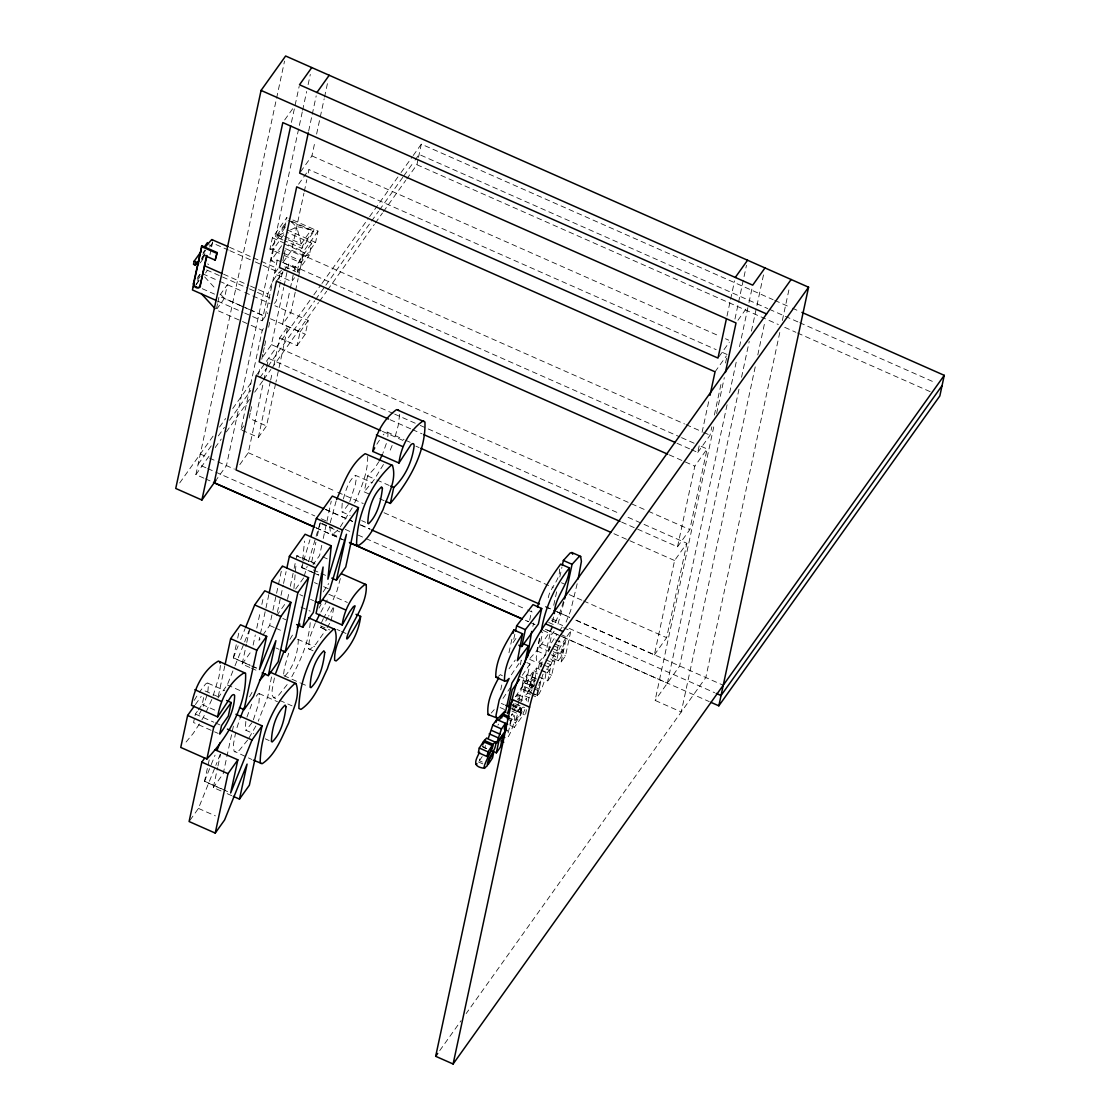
<?xml version="1.0" encoding="UTF-8"?>
<svg xmlns="http://www.w3.org/2000/svg" width="1120" height="1120" viewBox="0 0 1120 1120"><rect width="100%" height="100%" fill="white"/><g stroke="black" fill="none" stroke-linecap="round" stroke-linejoin="round"><path stroke-width="0.75" stroke-dasharray="5 3.75" d="M220.416 665.42L219.072 676.382L212.45 697.97M399.658 414.372L398.244 425.404L394.464 439.068M329.784 526.246L330.442 532.924L338.982 537.18M271.502 676.956L267.778 696.724L258.23 721.196M310.226 622.664C308.588 643.328 299.698 662.746 289.646 680.596M518.042 697.004L517.888 694.638L515.312 697.074L524.034 700.924L526.596 698.488L526.75 700.854M283.64 674.072L284.55 667.142L288.708 653.226M282.45 271.838L280.742 280.574M387.8 436.772L387.968 434.406A19.124 3.962 -66.1 0 0 384.86 433.132L383.194 434.91M293.93 588.546L296.086 563.486M302.778 559.972L304.486 541.1M326.9 630.308L320.306 627.298L320.446 625.856L329.672 629.93M312.494 572.432L301.728 567.672L302.148 564.592M340.34 578.55L336.938 591.01L331.968 602.434M212.66 241.92L211.624 246.946M245.84 721.42L245.266 729.988L253.792 733.754M342.23 503.202L341.656 511.77L350.182 515.536M525.63 714.14L526.428 709.73M207.858 691.67L208.488 683.97A20.048 4.158 -66.1 0 0 205.52 684.096L199.276 692.342M330.232 522.732L336.196 500.822M296.142 558.53L296.954 555.492L316.946 564.326M294.14 568.4L295.47 561.82M539.784 638.442L536.2 657.594L536.942 662.592L538.664 662.214L545.524 654.682L553.672 616.7M283.808 234.654L273.686 248.864L270.956 260.708L277.284 260.106L294.714 267.806L297.108 272.258L299.572 260.302L311.724 243.264L315.588 242.424L318.01 231.098L288.974 218.288M211.792 244.524L211.484 245.952L208.768 244.748M209.958 254.688L210.952 250.04M217.532 303.8L216.216 309.904L249.55 324.632M217.854 302.274L219.17 296.17L249.326 309.512M203.882 478.156L195.888 474.628L284.536 61.124M291.438 122.36L299.166 86.366M283.92 255.318L301 262.864L315.588 242.424L284.522 228.69L286.958 217.364L272.37 237.818L269.934 249.13L282.366 254.632M302.26 111.972L226.45 465.598L216.622 479.36M302.624 110.264L306.656 91.476M308.112 84.644L310.31 74.396M282.94 239.974L276.626 237.188L277.102 234.92L287 221.06M252.658 316.568L262.164 320.768L267.946 293.804C270.676 285.348 274.302 275.968 281.47 270.396M275.576 383.81L266.532 425.964L258.356 437.444L240.926 429.744L262.248 330.246L264.978 326.424M277.284 260.106L265.188 316.526L250.908 310.212M308.644 131.124L311.892 116.004M312.256 114.324L316.204 95.844M250.194 413.21L249.102 418.264L266.532 425.964M250.558 411.516L252.364 403.088M258.51 374.416L260.316 365.988M261.758 359.24L262.85 354.186M263.2 352.492L264.292 347.438M264.656 345.758L265.734 340.69M268.632 327.208L269.71 322.14M278.866 279.426L280.7 270.886M282.856 260.834L283.836 256.256M284.172 254.73L285.152 250.152M280.378 282.254L276.402 300.804L274.512 303.464M239.792 464.632L248.29 452.718L263.466 381.948M263.83 380.254L266.35 368.466M266.714 366.772L268.52 358.358L393.064 413.42M262.962 356.552L271.46 344.624L283.71 287.504M284.074 285.824L288.75 263.984L679.952 436.954M283.192 262.178L291.69 250.264L303.94 193.144M304.304 191.464L306.824 179.704M308.266 172.984L308.98 169.624L716.156 349.65M300.594 171.794L311.92 155.904L315.168 140.784M316.61 134.064L324.17 98.784M324.534 97.104L327.404 83.664M197.316 711.312L195.37 714.042L193.55 722.526L218.162 733.418M258.356 437.444L270.284 381.794M270.648 380.114L272.454 371.686M273.896 364.938L279.678 337.96L287.868 326.48L275.94 382.13M279.678 337.96L297.108 345.66L300.062 331.94L282.618 324.226L289.94 290.08M290.318 288.372L293.734 272.384M294.07 270.858L294.714 267.806L302.904 256.34L309.386 255.052L311.724 243.264L287.364 232.484M198.282 709.954L202.174 704.508L203.98 696.052M301.896 248.36L302.372 246.092L314.244 229.46L313.754 231.714L301.896 248.36L284.522 240.674M318.01 231.098L303.436 251.552L301 262.864L299.572 260.302L281.302 252.224M295.204 292.264L290.808 312.76L282.618 324.226M295.568 290.556L298.13 278.6M298.494 276.892L302.904 256.34L285.474 248.626M218.274 696.36L224.826 665.812M209.216 759.92L204.498 781.41L227.57 791.616M236.25 644.77L233.324 657.93L250.236 665.42M237.678 638.12L239.106 631.456M297.108 345.66L305.298 334.194L308.238 320.46L274.96 305.746M221.018 790.944L213.332 787.542L217.602 767.592M217.966 765.94L220.556 754.222M249.844 667.478L242.144 664.076L246.428 644.126M246.778 642.46L249.382 630.742M233.394 726.166L223.216 773.696L213.332 787.542M253.12 645.12L255.304 634.942M256.76 628.152L260.4 611.184M261.856 604.394L263.676 595.91M268.828 594.622L259 640.444L261.912 636.37M262.878 635.012L269.668 625.478L272.58 611.898M272.944 610.204L276.22 594.93M276.584 593.236L282.408 566.076M277.368 612.318L280.644 597.044M281.008 595.35L283.192 585.158M283.556 583.464L286.104 571.592M287.518 599.326L288.904 592.816M290.304 586.306L293.104 573.286M311.654 562.016L315.896 542.248M321.79 545.286L319.606 555.478L313.054 564.662M323.246 538.496L331.24 501.158M406.77 178.948L416.906 164.724L418.166 158.844M418.488 157.374L421.316 144.144L773.136 299.684M330.988 621.096L333.774 608.076M368.788 493.892L364.168 491.848L367.598 475.902L374.71 468.23L378.714 461.916M482.3 762.02L479.402 760.732L480.466 755.762M500.738 689.864L502.152 683.298M508.97 652.708L512.106 638.078M514.836 634.242L513.03 642.684L516.46 637.686M529.662 620.214L531.664 610.876M520.282 664.79L521.276 660.128L510.762 675.654M513.968 703.332L512.526 709.884M509.866 724.416L510.986 719.166L509.334 721.714M518.714 701.19L516.936 711.284L524.482 714.826M519.05 699.636L521.388 688.716L525.392 683.102L534.114 686.952M534.8 683.718L530.796 689.332L522.074 685.482L523.194 680.26L527.198 674.646L535.92 678.496M508.228 717.36L515.494 720.566L519.862 707.084M509.992 725.396L514.346 727.328C515.004 719.754 523.208 715.358 522.69 707.196M521.626 700.658L525.392 683.102M522.074 685.482L526.078 679.868L527.198 674.646M515.424 696.808L526.666 679.546L529.998 663.978L524.188 661.402M515.494 720.566L520.772 713.16L521.486 709.856L512.764 706.006M533.176 671.986C529.284 673.708 519.778 702.8 527.59 693.126L533.176 671.986L537.53 673.904M529.956 658.35L536.816 650.832L539.644 637.616M539.658 669.298L536.746 668.01L534.072 670.782L528.472 691.922L532.882 684.964M549.346 649.558L548.212 651.084L539.49 647.234L542.724 632.142M528.094 701.932L530.11 692.566L532.112 689.766M530.796 689.332L531.916 684.11L534.912 679.896M539.518 663.096L538.216 669.158L540.596 666.498L541.814 660.8L539.518 663.096L542.416 664.384M559.594 569.1C560.196 580.888 549.43 587.762 548.058 598.906M556.626 591.85L553.532 606.2M559.818 576.982L561.946 567.07M541.156 666.89L542.962 658.476L546.952 652.862M537.194 695.772L542.78 674.632C550.578 664.804 540.988 694.61 537.194 695.772L521.388 688.716M548.212 651.084L551.796 634.312L554.162 631.162M550.536 664.65L548.226 666.946L546.924 673.008L549.318 670.348L550.536 664.65L544.726 662.088M538.986 676.984L547.708 680.834L551.67 662.326L555.674 656.712L548.408 653.506M563.584 627.718L570.85 630.924L565.488 655.886L561.162 661.962L552.454 658.098L553.518 653.114M547.708 680.834L551.712 675.22L555.674 656.712M552.454 658.098L556.78 652.036L559.272 640.388M550.648 658.91C557.536 666.414 562.73 655.69 563.108 649.922L554.4 646.058M563.108 649.922L561.148 652.316L565.614 638.274L559.216 648.718L556.458 661.486M561.162 661.962L566.51 637L570.85 630.924M576.128 620.298L654.36 654.892L674.59 560.532L686.868 543.312L626.192 516.488M621.642 522.102L677.53 546.812L694.82 466.172L707.098 448.952L699.118 445.424M691.376 449.624L697.76 452.452L699.202 445.732M702.086 432.292L709.296 398.692M726.992 316.092L730.24 300.972M730.604 299.292L734.566 280.812M654.36 654.892L666.638 637.672L686.868 543.312M677.53 546.812L689.808 529.592L707.098 448.952M697.76 452.452L710.038 435.232L711.844 426.832M714.364 415.072L721.574 381.472M725.536 362.992L726.614 357.952M734.958 319.032L738.192 303.912M738.556 302.232L746.48 265.272M755.23 366.884L681.254 711.97L655.102 700.406L714.42 423.724M716.618 413.476L724.304 377.608M727.076 404.74L667.38 683.186L544.502 628.866L709.226 701.582M729.638 392.784L736.596 360.318M739.522 346.654L748.678 303.94M748.972 302.582L752.374 286.734M738.99 389.228L679.658 665.966L655.102 700.406M741.552 377.272L749.238 341.39M751.436 331.142L763.532 274.778M757.792 354.928L765.114 320.768M779.786 332.458L705.81 677.53L466.144 1013.572M782.348 320.502L789.67 286.328M563.934 602.308L557.382 626.304M317.352 535.724L320.32 522.718M532.854 626.374L533.624 623.014M577.178 583.744L570.64 610.68L565.264 624.134M235.69 732.27L233.394 744.464L234.038 751.142L251.818 759.472M274.414 677.978L272.104 690.186L272.216 695.296L273.616 697.718L278.236 699.748M534.94 679.532L536.746 668.01M548.618 651.126L551.348 643.02L556.892 634.41M246.932 717.136L252.672 701.554M343.322 498.918C345.898 490.658 348.264 480.774 355.39 475.314L372.302 482.79M301.728 567.672L303.24 562.254M511.252 708.134L519.96 711.984L522.144 706.734L513.436 702.884M303.688 560.7L309.974 539.658M320.026 523.138L307.678 564.606M563.486 601.384L559.622 613.298L554.274 624.526M483.126 746.172L482.888 746.998L487.242 748.916M206.976 695.366L203.196 706.328M304.164 576.17L307.174 566.258M386.344 443.534L382.83 453.446M516.152 705.656L511.406 715.764M524.874 709.506L521.556 717.304L514.346 727.328M236.992 727.594L239.792 719.04M233.324 657.93L238.14 645.862M204.498 781.41L210.588 766.192M533.75 683.088L534.394 681.352M392.14 445.48L388.85 453.502M249.662 629.202L244.636 641.914M220.22 754.264L215.824 765.394M240.688 639.562L245.14 628.544M217.91 698.054L227.276 684.922L234.346 667.408M234.99 665.812L243.992 643.51M211.218 764.61L215.04 755.174M190.036 820.218L198.45 808.402L215.18 766.99M211.82 699.454L205.786 712.726M253.372 719.824L258.916 702.926L259.588 693.938L258.118 693.882L254.058 699.048M349.776 501.62L355.306 484.708L356.272 478.744L355.39 475.314M315.168 623.308L309.596 637.952L308.49 648.746L309.946 649.404L315.798 644.21L325.626 630.266M540.792 680.946L539.28 683.536L536.298 696.976L531.944 695.044M484.512 747.922L485.576 745.556M354.634 502.978C361.032 488.278 368.046 472.738 367.696 456.4M321.482 622.636L323.372 618.534M508.116 732.844L511.882 717.962C519.26 709.59 510.314 736.344 507.052 738.038M333.046 607.698L328.622 616.126M201.6 709.842L198.086 716.226M327.25 599.956L320.53 612.766M329.756 606.634L324.212 616.994M249.564 696.766L253.638 689.444M352.254 507.766L339.92 527.548M255.864 725.984L248.458 738.85M383.46 464.492L373.758 480.27L364.168 491.848M201.922 719.824L205.016 714.14M318.976 608.118L321.16 604.142M348.376 504.462L342.496 512.134M251.986 722.666L246.106 730.352M289.898 639.436L294.028 632.492M325.752 621.026L327.894 617.344M327.152 627.648L330.218 622.412M194.222 700.378L198.436 693.602M199.43 723.954L193.256 733.348L183.904 744.66M552.762 627.368L539.49 647.234M323.176 591.906L328.734 583.534M376.866 444.192L379.456 440.202M497.938 725.13L498.638 724.08M479.402 760.732L482.51 756.126M522.34 675.276L529.998 663.978M247.632 740.068L239.33 750.288L234.906 751.996M287.168 684.572L278.04 696.01L273.616 697.718M502.992 698.418L510.412 687.498M284.69 119.938L294.14 106.694M203.084 252.714L204.974 250.054M202.72 254.436L207.452 247.786M202.02 257.656L205.814 252.322M209.622 247.002L212.464 242.998L228.312 250.012M201.376 259.126L206.108 252.49M202.02 259.224L206.752 252.588M200.228 262.92L205.926 254.94M197.848 277.074L199.752 274.414M197.218 278.544L200.298 274.414M197.358 280.364L200.2 276.374M195.944 284.452L198.786 280.462M196.238 284.62L199.08 280.63M205.562 272.972L207.452 270.326M298.592 184.198L308.98 169.624M220.066 294.896L227.346 284.704L224.406 298.424L217.126 308.63M276.626 237.188L285.53 224.714M285.124 227.528L269.934 249.13L273.686 248.864L279.776 251.552M290.514 229.88L294.938 227.906L296.03 226.38L311.192 229.908L301.28 243.81L280.168 234.472L284.606 232.498M301.28 243.81L297.262 228.942L298.354 227.402M277.984 268.73L274.344 273.826L291.774 281.54L294.504 277.718M276.472 281.204L283.08 271.936M284.032 270.606L288.75 263.984M262.164 320.768L267.862 312.788M297.108 272.258L309.386 255.052L283.234 243.488L270.956 260.708L277.116 263.424M298.144 272.608L299.964 270.06L282.534 262.346M179.676 482.958L214.494 434.126M219.562 427.028L225.652 418.502M232.75 408.548L252.014 381.542M256.242 375.564L312.844 296.24M313.852 294.826L320.95 284.872M321.958 283.444L368.606 218.064M369.614 216.636L400.036 173.992M401.044 172.564L412.202 156.926M413.21 155.512L421.316 144.144M211.274 445.844L198.1 464.324L206.094 467.866M218.372 435.89L224.448 427.364M229.53 420.266L250.81 390.404M259.938 377.608L267.036 367.668M268.044 366.24L314.692 300.846M315.7 299.432L378.56 211.288M379.568 209.874L402.892 177.184M403.9 175.756L414.05 161.546M415.058 160.118L419.118 154.434L767.732 308.574M195.888 474.628L209.062 456.148M215.152 447.608L221.228 439.082M226.296 431.97L249.62 399.28M254.688 392.168L262.808 380.8M263.816 379.372L270.914 369.432M271.922 368.004L318.556 302.61M319.578 301.196L326.676 291.242M327.684 289.828L374.318 224.434M375.34 223.006L382.438 213.052M383.446 211.638L405.748 180.362M300.062 331.94L308.238 320.46M240.926 429.744L243.656 425.922M195.37 704.578L201.194 696.416M242.144 664.076L251.048 651.602M276.64 615.72L285.25 603.638M295.638 589.064L303.674 577.822M737.912 320.306L746.41 308.392M718.942 356.762L729.33 342.188M715.05 371.812L726.39 355.922M509.026 668.78L515.284 660.016M559.538 630.714L562.128 627.074M519.96 711.984L521.486 709.856M439.74 1050.602L461.062 1020.698M491.232 713.062L494.228 709.66M337.694 530.138L333.956 533.33L331.296 533.778M498.428 676.368L500.43 674.604L503.23 676.312M320.754 627.592L321.734 626.752M284.816 676.074C293.93 666.82 297.976 652.316 298.312 639.66L296.828 639.604M517.216 711.606L521.654 706.342L524.552 707.616M774.746 300.398L790.734 307.468M792.33 308.168L800.324 311.71M769.342 309.274L783.734 315.644M785.33 316.344L798.126 322M799.722 322.714L935.648 382.816M416.906 164.724L778.33 324.52M784.728 327.348L795.914 332.304M797.51 333.004L930.244 391.692M311.92 155.904L719.096 335.93M725.48 338.744L728.672 340.158M722.54 352.478L727.328 354.592M291.592 221.242L311.192 229.908M288.484 220.542L313.754 231.714M294.938 227.906L297.262 228.942M277.102 234.92L286.58 239.106M288.162 239.806L302.372 246.092M272.37 237.818L303.436 251.552M291.69 250.264L684.502 423.934M686.098 424.634L702.058 431.704M703.654 432.404L710.038 435.232M681.548 437.654L697.522 444.724M284.802 266.826L295.568 271.586M677.012 443.268L689.78 448.91M229.6 247.296L251.776 257.11M253.372 257.81L277.13 268.324M229.894 250.712L253.666 261.226M255.248 261.926L261.59 264.726M263.172 265.426L282.184 273.826M669.27 454.874L694.82 466.172M207.634 263.942L208.726 264.418M223.58 274.19L248.934 285.39M250.516 286.09L267.946 293.804M206.682 269.976L220.948 276.276M222.53 276.976L247.884 288.19M249.466 288.89L255.808 291.69M257.39 292.39L273.238 299.404M202.734 273.812L218.12 280.616M219.66 281.302L243.222 291.718M244.804 292.418L270.2 303.646M240.282 305.438L224.406 298.424L219.772 293.37M241.864 306.138L265.678 316.666M270.438 318.78L305.298 334.194M202.244 288.694L214.55 294.14M217.798 301.154L243.152 312.368M244.734 313.068L251.076 315.868M251.146 325.332L262.248 330.246M271.46 344.624L646.702 510.524M648.298 511.238L689.808 529.592M394.66 414.12L418.614 424.718M420.21 425.418L426.594 428.246M428.204 428.946L619.808 513.66M390.124 419.734L410.872 428.904M412.468 429.618L422.058 433.846M387.156 432.11L404.068 439.586M405.608 440.272L410.214 442.316M382.382 431.34L406.336 441.924M415.912 446.166L419.118 447.58M613.914 533.708L628.292 540.064M629.888 540.764L674.59 560.532M367.598 475.902L375.284 479.304M376.824 479.99L389.13 485.422M379.554 498.652L384.174 500.696M561.442 582.764L564.354 584.052M248.29 452.718L336.112 491.54M337.708 492.254L363.258 503.538M384.02 512.722L553.266 587.552M569.24 594.608L582.008 600.264M583.604 600.964L666.638 637.672M361.648 520.604L365.568 522.34M200.298 454.034L208.292 457.562M209.524 458.108L216.286 461.104M217.896 461.818L234.43 469.126M325.388 509.334L352.52 521.332M360.5 524.86L370.076 529.088M545.608 606.704L552.118 609.588M553.588 610.232L569.716 617.358L553.77 610.414M575.932 620.116L723.24 685.244M325.43 509.46L352.576 521.472M360.556 525L370.146 529.228M545.79 606.886L552.174 609.714M551.978 618.842L559.244 622.062M207.69 468.566L214.088 471.394M215.684 472.108L314.832 515.942M321.23 518.77L326.032 520.898M345.226 529.382L351.61 532.21M358.008 535.038L525.924 609.28M527.534 609.98L535.528 613.522M551.516 620.592L562.716 625.534M569.114 628.362L714.63 692.706M548.66 622.454L555.926 625.66M321.86 523.39L332.626 528.15M321.566 523.81L340.018 531.972M560.7 634.424L566.51 637M205.478 478.87L211.876 481.698M315.826 527.646L343.014 539.672M525.322 620.27L528.514 621.684L525.35 620.396M316.302 527.968L348.222 542.08M543.088 630.462L551.796 634.312M555.702 639.968L564.424 643.818M554.974 643.986L562.24 647.206M552.426 648.466L561.148 652.316M541.87 643.972L550.592 647.822M556.78 652.036L565.488 655.886M553.21 651.616L561.918 655.466M536.816 650.832L545.524 654.682M322.686 556.836L327.292 558.88M545.86 659.764L551.67 662.326M296.646 555.898L315.112 564.06M543.872 665.028L548.226 666.946M529.69 659.386L536.942 662.592M546.406 669.06L549.318 670.348M541.114 669.942L545.468 671.86M541.114 670.446L551.712 675.22M313.32 569.968L319.466 572.684M321.006 573.356L325.626 575.4M301.882 567.462L318.794 574.938M314.034 573.104L318.654 575.148M534.072 670.782L536.97 672.07M532.084 677.096L536.438 679.028M314.44 582.582L317.506 583.94M323.666 586.656L328.272 588.7M531.034 678.636L539.756 682.486M530.572 679.686L534.926 681.604M519.4 676.326L526.666 679.546M526.078 679.868L533.344 683.074M328.888 594.286L347.354 602.448M523.194 680.26L531.916 684.11M531.076 684.236L539.798 688.086M530.586 685.3L533.498 686.588M534.954 687.218L539.308 689.15M529.578 686.798L532.476 688.086M533.932 688.73L538.286 690.662M528.78 691.488L531.692 692.776M533.134 693.42L537.502 695.352M527.59 693.126L530.488 694.4M299.796 594.594L302.862 595.966M310.562 599.368L313.628 600.726M524.888 695.912L529.256 697.83M517.888 694.638L526.596 698.488M517.328 699.566L521.682 701.484M301.014 607.082L310.24 611.156M512.484 704.284L521.192 708.134M512.05 705.18L520.758 709.044M336.854 629.426L339.934 630.784M341.474 631.47L346.08 633.514M501.326 703.416L504.238 704.704M512.05 709.31L520.772 713.16M512.05 711.088L520.772 714.938M320.306 627.298L326.452 630.028M500.122 707.546L504.49 709.478M511.574 714.294L514.486 715.582M282.786 618.436L285.866 619.794M506.632 718.788L515.354 722.652M269.668 625.478L274.288 627.522M275.828 628.208L283.514 631.596M297.71 639.254L314.636 646.73M308.49 648.746L313.11 650.79M275.912 647.934L278.992 649.292M482.384 746.648L486.752 748.566M283.976 675.696L300.202 682.878M300.888 683.186L308.588 686.588M478.492 761.978L482.86 763.896M233.422 657.804L250.334 665.28M251.874 665.952L258.034 668.682M251.776 666.092L257.936 668.822M251.384 668.15L257.53 670.866M279.776 700.434L292.082 705.866M259 693.532L277.452 701.694M227.276 684.922L242.662 691.726M207.872 683.144L224.784 690.62M205.072 690.97L218.918 697.088M202.174 704.508L217.546 711.312M265.258 738.822L269.178 740.558M195.37 714.042L213.836 722.204M215.376 722.876L219.982 724.92M204.596 781.27L227.668 791.476M227.178 793.66L231.784 795.704M198.45 808.402L215.376 815.878M291.27 221.732L296.03 226.38M204.68 276.934L215.124 288.302M534.912 624.512L530.124 622.398L534.926 624.624"/><path stroke-width="1.5" d="M527.45 657.034L531.706 631.414M315.168 601.398L319.788 603.442L323.092 567.042L313.306 612.514L302.792 627.27L296.632 624.554M286.832 568.19L289.38 556.304L305.116 534.24L331.254 545.804L327.88 579.236L342.496 530.04L358.484 507.626L332.332 496.076L316.358 518.49L310.954 536.396M578.144 578.984L581.406 561.414L580.65 556.416L571.942 552.552L570.22 552.944L563.36 560.462L562.296 565.418M200.802 251.888L194.18 261.184L193.508 264.334L195.132 265.048L197.036 262.402M195.132 265.048L195.51 263.34L198.226 264.544L198.534 263.116L194.18 261.184M193.438 283.64L201.894 245.812L217.154 252.56L215.166 260.148L206.458 256.284L206.962 255.57L199.976 286.524A3.654 2.52 35.5 0 1 196.154 287.658A3.654 2.52 35.5 0 1 193.438 283.64L193.942 282.926A3.654 2.52 35.5 0 0 194.278 284.788M201.894 245.812L192.444 289.94L216.202 300.454M193.424 286.958L194.376 282.534M199.976 286.524L206.458 256.284M215.166 260.148L217.154 252.56M710.822 702.296L718.83 705.824L808.57 287.21L285.628 56L261.072 90.426L175.742 488.46L201.894 500.024L216.062 480.158M201.894 500.024L282.814 122.584L736.022 322.966L725.396 372.484M290.71 125.776L214.172 482.804L314.706 527.254M308.294 132.804L299.642 173.124L717.99 358.078L726.278 319.452M194.404 705.936L187.614 715.456L180.754 747.432L206.892 758.996C228.298 736.554 246.764 704.83 245.588 673.288L218.414 661.066C203.448 669.55 194.096 688.758 191.492 705.32L217.644 716.884L231.672 695.66A20.048 4.158 -66.1 0 1 234.64 695.534C234.416 709.464 228.116 723.128 219.702 734.09L221.522 725.606L228.312 716.072L231.224 702.534L226.604 700.49M204.792 757.974L201.824 762.132L189.098 821.534L215.236 833.084L224.602 819.966L247.086 764.106L239.47 799.106L233.324 796.39M225.19 664.104L230.65 638.652L240.534 624.792L266.672 636.356L259.476 669.494L280.84 616.504L290.92 602.378L264.768 590.814L254.688 604.94L245.77 626.976M206.892 758.996L213.752 727.02L231.224 702.534M217.644 716.884C220.234 700.308 229.6 681.114 244.566 672.616M215.236 833.084L227.976 773.682L237.86 759.836L214.788 749.63M239.442 707.574L244.062 709.618L256.802 650.216L266.672 636.356M269.192 592.928L271.74 581.042L282.408 566.076L308.56 577.64L295.82 637.042L285.152 652.008L280.532 649.964M237.86 759.836L230.65 792.974L252.014 739.984L262.094 725.844L235.942 714.294M262.15 672.91L268.296 675.626L275.912 640.626L253.428 696.486L244.062 709.618M262.094 725.844L249.354 785.246L239.47 799.106M290.92 602.378L278.18 661.78L268.296 675.626M285.152 652.008L297.878 592.606L308.56 577.64M302.792 627.27L315.518 567.868L331.254 545.804M318.584 601.678L316.064 613.438L342.202 624.988L349.65 611.856L353.43 606.592L355.04 605.85C349.958 624.288 333.732 640.164 334.642 660.31L336.098 660.954C349.174 649.936 358.68 633.5 360.626 616.378L356.006 614.334M331.772 578.116L336.392 580.16L346.472 534.282L329.812 589.372L319.788 603.442M358.484 507.626L345.744 567.028L336.392 580.16M390.32 503.412L393.736 487.466C405.272 476.868 412.174 461.384 414.12 445.97A19.124 3.962 -66.1 0 0 410.998 444.696L398.972 463.022L372.834 451.458C374.668 435.456 383.278 418.978 396.606 409.612L424.956 422.03C425.95 451.878 409.234 481.11 390.32 503.412L385.7 501.368M342.202 624.988C344.106 609.504 352.758 593.852 365.12 584.318L366.226 584.71C367.43 601.104 356.328 615.888 349.524 630.098C339.374 654.892 359.73 620.172 360.626 616.378M398.972 463.022C400.82 447.02 409.416 430.542 422.744 421.162L424.018 421.218M479.29 748.006L478.296 752.654L487.018 756.504L491.106 750.498L492.156 745.556L483.448 741.706L479.29 748.006L488.012 751.87L487.018 756.504M482.748 744.996L483.448 741.706M483.742 743.316L484.344 740.474L486.766 737.982L487.172 738.64M507.668 724.276L496.762 719.474L492.772 725.088L488.096 738.976L496.804 742.826L505.274 730.968L506.366 725.844L504.336 728.7L505.484 723.324L501.48 728.938L496.804 742.826M513.156 633.206L513.856 629.958L522.564 633.808L517.398 660.716L528.458 645.96L522.648 643.398M496.188 722.162L496.762 719.474M515.564 630.868L516.656 625.8L532.994 604.646L541.716 608.496L538.37 624.064L521.752 646.534L518.84 645.246M493.066 744.324C494.718 746.76 477.372 774.592 487.214 765.828C487.368 757.008 495.964 751.394 495.894 742.49L495.474 741.832L493.066 744.324L484.344 740.474M501.718 717.934L502.278 715.302L509.544 718.522M496.356 752.822L498.918 740.88L502.922 735.266L500.36 747.208L496.356 752.822L492.002 750.89M505.694 705.334L508.592 706.622L512.19 689.864L519.47 679.518M521.752 646.534L525.364 629.664L541.716 608.496M801.934 312.41L944.258 375.34L453.11 1064L435.666 1056.3L512.176 699.44A58.45 12.096 -66.1 0 1 545.566 623.826L791.14 279.496M528.458 645.96L524.888 662.62L511.896 683.074L505.932 710.122L497.98 718.326L487.998 714.56C486.612 701.792 492.66 688.954 498.708 677.894M453.11 1064L529.606 707.14A58.45 12.096 -66.1 0 1 562.996 631.54L808.57 287.21M537.474 607.138C541.814 591.22 551.04 577.248 560.686 564.074L569.394 567.924C569.058 584.948 554.722 596.386 554.358 613.564M564.634 599.004L572.068 564.326L578.928 556.808L580.65 556.416M710.01 395.332L715.05 371.812L296.702 186.844L279.412 267.484L675.416 442.568M944.258 375.34L939.848 395.934L718.83 705.824M507.458 713.622L510.118 705.124M541.198 631.904C544.656 608.412 554.666 586.474 569.394 567.924M198.226 262.976L198.968 260.302M275.702 673.302L284.018 651.182M240.226 717.794L244.202 707.882M336.616 499.576C343.714 483.378 350.182 464.156 365.134 453.684L392.462 465.416C397.124 479.892 387.604 495.908 383.012 509.684C376.418 522.214 371 537.586 358.624 545.468L356.58 544.488C356.804 516.012 370.146 484.414 391.286 465.234L392.462 465.416M216.958 750.456L220.136 742.588M382.312 454.706L379.33 460.74M315.896 621.796L319.732 614.264M372.834 451.458L374.738 447.86M479.57 752.248C475.692 760.088 471.464 766.836 484.792 768.348M513.856 629.958C505.092 644.182 495.502 659.96 495.768 677.18L504.476 681.03L506.142 681.1L509.138 678.454L499.226 699.93L496.006 715.344L496.72 718.41M522.564 633.808C513.8 648.032 504.21 663.81 504.476 681.03M488.012 751.87L492.156 745.556M205.366 246.89L211.736 239.568L228.018 246.596M498.96 720.426L502.278 715.302M512.638 700.91L508.592 706.622M311.78 67.564L299.502 84.77L752.71 285.152L764.988 267.932M204.596 246.582L207.438 242.592M316.932 92.484L329.21 75.264M735.28 277.452L747.558 260.232M435.666 1056.3L437.71 1053.444M942.046 385.644L721.028 695.534L716.24 693.406M297.388 627.452L299.894 624.092M259.504 680.61L265.482 673.736M476.084 764.498L477.022 763.798M487.998 714.56L489.272 714.462M495.768 677.18L497.42 677.25M253.358 760.158L262.22 763.686C275.87 754.544 281.75 737.254 288.708 722.974C292.348 710.696 300.692 696.304 296.072 683.634L269.92 672.07M334.782 629.342L333.606 629.174C312.466 648.354 299.124 679.938 298.9 708.428L300.944 709.408C314.594 700.252 320.474 682.976 327.418 668.696C331.058 656.404 339.402 642.012 334.782 629.342L308.63 617.792L309.484 618.702M296.072 683.634L294.896 683.452C273.756 702.632 260.414 734.23 260.19 762.706L261.058 763.56M261.072 90.426L766.584 313.936M201.39 246.54L216.636 253.274M667.674 454.174L276.472 281.204L259.182 361.844L388.528 419.02M204.554 265.776L221.984 273.49M423.654 434.56L620.046 521.388M380.786 430.64L256.242 375.564L236.012 469.924L323.834 508.76M420.714 448.28L610.722 532.294M376.376 434.938L402.528 446.488M563.36 560.462L572.068 564.326M390.67 486.108L393.736 487.466M371.742 529.942L539.392 604.058M316.358 518.49L342.496 530.04M545.566 623.826L562.996 631.54M213.472 482.398L314.23 526.946M349.412 542.5L522.13 618.856M349.818 542.78L522.158 618.982M516.656 625.8L525.364 629.664M341.614 573.832L366.226 584.71M289.38 556.304L315.518 567.868M322.378 599.676L345.45 609.868M271.74 581.042L297.878 592.606M512.176 699.44L529.606 707.14M508.984 716.674L503.174 714.098L505.232 711.858L506.03 712.194M254.688 604.94L280.84 616.504M504.434 729.526L507.346 730.814M492.772 725.088L501.48 728.938M491.61 730.464L500.332 734.314M501.886 736.176L504.784 737.45M489.188 733.852L497.91 737.716M500.864 740.894L503.776 742.168M230.65 638.652L256.802 650.216M194.838 689.696L220.99 701.26M227.402 729.106L252.014 739.984M187.614 715.456L213.752 727.02M201.824 762.132L227.976 773.682M212.17 239.596L212.66 240.324M397.88 409.654L398.818 410.48M201.138 293.468L215.054 308.63M571.942 552.552L572.726 554.26M219.436 661.724L220.108 663.194M200.48 285.81A3.654 2.52 35.5 0 1 197.96 287.294M196.658 286.944A3.654 2.52 35.5 0 1 195.454 286.188M286.034 706.65C284.522 718.956 281.428 732.97 272.244 741.916L271.404 741.538C271.754 728.938 275.66 713.944 285.138 705.096L286.034 706.65M324.758 652.372C323.246 664.678 320.138 678.678 310.968 687.638L310.128 687.26C310.478 674.646 314.384 659.666 323.862 650.818L324.758 652.372M382.424 488.432C380.926 500.738 377.818 514.752 368.634 523.698L367.794 523.334C368.144 510.72 372.05 495.726 381.542 486.878L382.424 488.432M489.174 759.612L488.11 764.582L492.52 757.918L493.528 753.27L489.174 759.612"/></g></svg>
